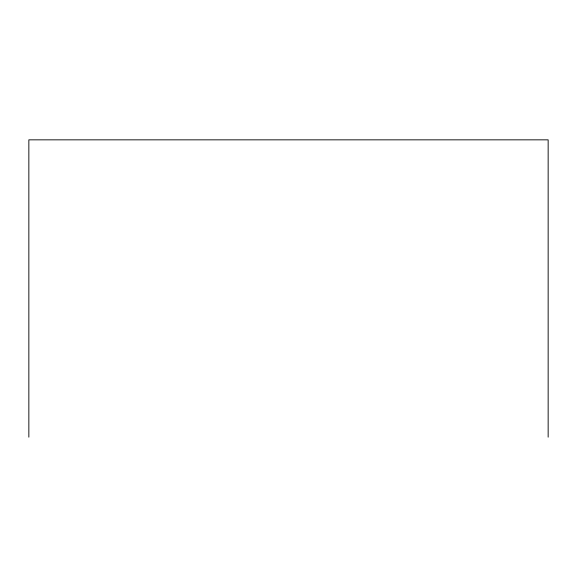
<?xml version="1.0" encoding="UTF-8"?>
<svg xmlns="http://www.w3.org/2000/svg" width="577" height="577" viewBox="0 0 577 577"><rect width="100%" height="100%" fill="white"/><g stroke="black" fill="none" stroke-linecap="round" stroke-linejoin="round"><path stroke-width="0.87" d="M548.15 437.157L548.15 139.843L28.85 139.843L28.85 437.157"/></g></svg>
